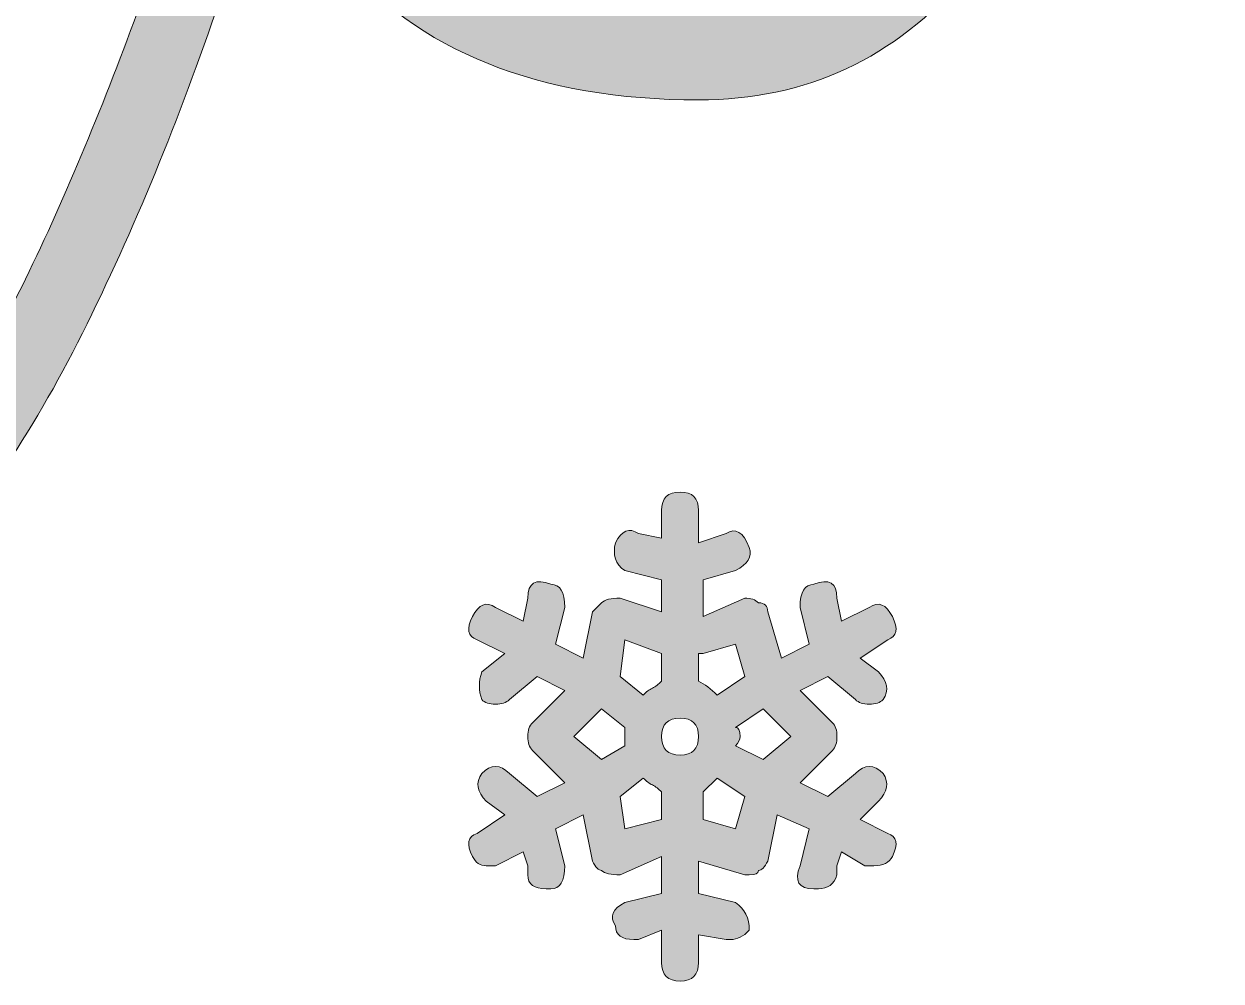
# Model space of a CAD drawing. Header units: inches. Extents: x 89 to 991, y -981 to -100.
# Drawn here: x 714.6 to 808.5, y -434.2 to -359.1 of the extents above; entities that cross this region are included whole.
import ezdxf

# ---------------------------------------------------------------- set-up
doc = ezdxf.new("R2010")
doc.units = ezdxf.units.IN
doc.header["$MEASUREMENT"] = 0
doc.layers.add('Layer 1', color=7, linetype='Continuous')

# ---------------------------------------------------------------- blocks, each defined once
blk = doc.blocks.new('block 2')
at = {"layer": 'Layer 1', "true_color": 0xffffff}
h = blk.add_hatch(color=7, dxfattribs=at)
h.dxf.hatch_style = 2
edge = h.paths.add_edge_path()
edge.add_spline(control_points=[(623.945, -220.084), (623.945, -220.084), (624.669, -220.084), (624.669, -220.084), (627.564, -219.605), (630.456, -219.18), (633.348, -218.818), (636.243, -218.457), (638.898, -218.157), (641.305, -217.915), (644.197, -217.677), (646.849, -217.434), (649.262, -217.191), (649.262, -217.677), (649.2, -218.157), (649.079, -218.638), (648.955, -219.124), (648.898, -219.605), (648.898, -220.084), (647.932, -225.39), (647.148, -231.475), (646.548, -238.347), (645.944, -245.218), (645.401, -252.033), (644.921, -258.78), (644.442, -265.532), (644.078, -271.923), (643.836, -277.946), (643.599, -283.975), (643.475, -288.795), (643.475, -292.412), (643.475, -309.77), (644.803, -325.683), (647.452, -340.148), (650.102, -354.613), (653.6, -367.09), (657.941, -377.577), (662.278, -388.065), (667.282, -396.201), (672.947, -401.988), (678.61, -407.774), (684.34, -410.666), (690.127, -410.666), (695.913, -410.666), (701.274, -408.011), (706.218, -402.711), (711.157, -397.405), (715.621, -390.715), (719.598, -382.641), (723.578, -374.565), (727.133, -365.825), (730.267, -356.422), (731.516, -352.67), (732.656, -349.042), (733.734, -345.483), (735.17, -348.368), (736.948, -351.118), (739.126, -353.709), (745.51, -361.303), (754.975, -365.1), (767.515, -365.1), (775.952, -365.1), (782.939, -361.846), (788.489, -355.336), (794.033, -348.827), (798.49, -340.995), (801.869, -331.83), (809.102, -331.83), (815.125, -330.565), (819.951, -328.034), (824.771, -325.501), (828.75, -322.553), (831.885, -319.173), (835.016, -315.799), (837.367, -312.301), (838.937, -308.685), (840.504, -305.069), (841.525, -302.057), (842.012, -299.644), (842.491, -297.718), (841.888, -296.751), (840.202, -296.751), (839.718, -296.751), (839.236, -296.933), (838.756, -297.294), (838.272, -297.656), (837.908, -298.441), (837.671, -299.644), (837.187, -301.815), (836.225, -304.47), (834.779, -307.6), (833.333, -310.737), (831.22, -313.692), (828.451, -316.46), (825.675, -319.235), (822.301, -321.586), (818.324, -323.513), (814.347, -325.445), (809.465, -326.406), (803.678, -326.406), (805.849, -318.935), (807.475, -311.341), (808.56, -303.623), (809.646, -295.909), (810.187, -288.795), (810.187, -282.286), (810.187, -269.51), (806.751, -259.683), (799.882, -252.813), (793.01, -245.941), (785.233, -242.506), (776.555, -242.506), (772.217, -242.506), (767.995, -243.41), (763.899, -245.218), (759.795, -247.026), (756.122, -249.439), (752.867, -252.45), (749.614, -255.469), (746.956, -259.022), (744.913, -263.119), (742.861, -267.221), (741.838, -271.679), (741.838, -276.499), (741.838, -278.913), (742.074, -281.563), (742.562, -284.456), (743.041, -287.349), (743.884, -290.485), (745.093, -293.858), (744.236, -294.714), (743.426, -295.618), (742.622, -296.526), (741.713, -296.782), (741.047, -297.587), (740.621, -298.927), (738.18, -301.985), (735.974, -305.279), (734.064, -308.867), (731.05, -314.534), (729.543, -320.619), (729.543, -327.129), (729.543, -330.44), (729.92, -333.601), (730.603, -336.642), (729.017, -341.936), (727.32, -347.34), (725.385, -352.986), (722.612, -361.066), (719.655, -368.536), (716.526, -375.408), (713.389, -382.278), (710.252, -387.94), (707.123, -392.404), (703.986, -396.862), (700.852, -399.094), (697.72, -399.094), (693.379, -399.094), (689.82, -395.715), (687.051, -388.968), (684.278, -382.222), (682.108, -374.022), (680.543, -364.377), (678.971, -354.737), (677.885, -344.611), (677.288, -333.999), (676.682, -323.394), (676.383, -314.11), (676.383, -306.154), (676.383, -301.092), (676.563, -294.824), (676.927, -287.349), (677.288, -279.878), (677.829, -272.041), (678.553, -263.842), (679.278, -255.649), (680.056, -247.694), (680.904, -239.975), (681.747, -232.262), (682.649, -225.634), (683.616, -220.084), (683.616, -219.605), (683.672, -219.124), (683.796, -218.638), (683.917, -218.157), (683.979, -217.677), (683.979, -217.191), (686.629, -217.434), (689.402, -217.677), (692.297, -217.915), (694.947, -218.157), (697.839, -218.457), (700.976, -218.818), (704.104, -219.18), (707.241, -219.605), (710.378, -220.084), (710.378, -220.084), (711.1, -220.084), (711.1, -220.084), (713.028, -220.084), (713.995, -219.242), (713.995, -217.553), (713.995, -215.868), (713.028, -214.785), (711.1, -214.299), (707.721, -213.818), (703.868, -213.337), (699.53, -212.851), (695.189, -212.371), (690.364, -211.891), (685.064, -211.405), (686.99, -201.279), (688.799, -192.058), (690.487, -183.74), (692.17, -175.422), (693.019, -168.732), (693.019, -163.669), (693.019, -158.606), (692.17, -154.391), (690.487, -151.012), (688.799, -147.638), (686.747, -144.988), (684.34, -143.056), (681.927, -141.129), (679.458, -139.744), (676.927, -138.897), (674.396, -138.054), (672.406, -137.632), (670.96, -137.632), (669.993, -137.632), (668.666, -139.682), (666.98, -143.779), (665.292, -147.881), (663.482, -153.306), (661.557, -160.052), (659.623, -166.804), (657.698, -174.643), (655.77, -183.559), (653.837, -192.481), (652.03, -201.641), (650.347, -211.043), (644.323, -211.529), (639.197, -212.072), (634.977, -212.671), (630.76, -213.275), (627.324, -213.936), (624.669, -214.659), (622.02, -215.145), (620.816, -216.169), (621.053, -217.733), (621.295, -219.304), (622.262, -220.084), (623.945, -220.084)], knot_values=[0, 0, 0, 0, 1, 1, 1, 2, 2, 2, 3, 3, 3, 4, 4, 4, 5, 5, 5, 6, 6, 6, 7, 7, 7, 8, 8, 8, 9, 9, 9, 10, 10, 10, 11, 11, 11, 12, 12, 12, 13, 13, 13, 14, 14, 14, 15, 15, 15, 16, 16, 16, 17, 17, 17, 18, 18, 18, 19, 19, 19, 20, 20, 20, 21, 21, 21, 22, 22, 22, 23, 23, 23, 24, 24, 24, 25, 25, 25, 26, 26, 26, 27, 27, 27, 28, 28, 28, 29, 29, 29, 30, 30, 30, 31, 31, 31, 32, 32, 32, 33, 33, 33, 34, 34, 34, 35, 35, 35, 36, 36, 36, 37, 37, 37, 38, 38, 38, 39, 39, 39, 40, 40, 40, 41, 41, 41, 42, 42, 42, 43, 43, 43, 44, 44, 44, 45, 45, 45, 46, 46, 46, 47, 47, 47, 48, 48, 48, 49, 49, 49, 50, 50, 50, 51, 51, 51, 52, 52, 52, 53, 53, 53, 54, 54, 54, 55, 55, 55, 56, 56, 56, 57, 57, 57, 58, 58, 58, 59, 59, 59, 60, 60, 60, 61, 61, 61, 62, 62, 62, 63, 63, 63, 64, 64, 64, 65, 65, 65, 66, 66, 66, 67, 67, 67, 68, 68, 68, 69, 69, 69, 70, 70, 70, 71, 71, 71, 72, 72, 72, 73, 73, 73, 74, 74, 74, 75, 75, 75, 76, 76, 76, 77, 77, 77, 78, 78, 78, 79, 79, 79, 80, 80, 80, 81, 81, 81, 82, 82, 82, 83, 83, 83, 84, 84, 84, 84], degree=3, periodic=1)
edge = h.paths.add_edge_path()
edge.add_spline(control_points=[(786.682, -349.731), (783.545, -354.675), (780.29, -357.145), (776.916, -357.145), (773.057, -357.145), (770.046, -355.517), (767.876, -352.263), (765.706, -349.008), (764.017, -345.21), (762.814, -340.871), (761.605, -336.532), (760.824, -332.136), (760.463, -327.671), (760.1, -323.214), (759.919, -319.659), (759.919, -317.003), (764.26, -320.863), (769.322, -324.055), (775.109, -326.586), (780.895, -329.117), (787.641, -330.745), (795.361, -331.468), (792.706, -338.701), (789.811, -344.793), (786.682, -349.731)], knot_values=[0, 0, 0, 0, 1, 1, 1, 2, 2, 2, 3, 3, 3, 4, 4, 4, 5, 5, 5, 6, 6, 6, 7, 7, 7, 8, 8, 8, 8], degree=3, periodic=1)
edge = h.paths.add_edge_path()
edge.add_spline(control_points=[(753.772, -265.107), (755.457, -261.853), (757.625, -259.142), (760.283, -256.971), (762.932, -254.801), (765.762, -253.175), (768.781, -252.09), (771.791, -251.004), (774.503, -250.462), (776.916, -250.462), (784.63, -250.462), (790.355, -252.213), (794.095, -255.706), (797.83, -259.204), (800.541, -263), (802.232, -267.097), (803.915, -271.923), (804.764, -277.466), (804.764, -283.733), (804.764, -289.518), (804.096, -296.272), (802.774, -303.984), (801.446, -311.702), (799.701, -319.055), (797.531, -326.044), (789.089, -325.563), (782.037, -323.693), (776.374, -320.439), (770.706, -317.183), (766.188, -313.15), (762.814, -308.324), (764.26, -304.708), (766.005, -301.452), (768.057, -298.559), (770.103, -295.666), (772.152, -293.135), (774.204, -290.966), (776.25, -288.795), (777.939, -286.987), (779.266, -285.541), (780.588, -284.094), (781.256, -283.009), (781.256, -282.286), (781.256, -279.155), (779.086, -277.584), (774.748, -277.584), (771.853, -277.584), (768.417, -278.37), (764.44, -279.935), (760.463, -281.506), (756.421, -283.975), (752.326, -287.349), (751.838, -285.421), (751.539, -283.495), (751.421, -281.563), (751.297, -279.636), (751.24, -277.946), (751.24, -276.499), (751.24, -272.16), (752.083, -268.363), (753.772, -265.107)], knot_values=[0, 0, 0, 0, 1, 1, 1, 2, 2, 2, 3, 3, 3, 4, 4, 4, 5, 5, 5, 6, 6, 6, 7, 7, 7, 8, 8, 8, 9, 9, 9, 10, 10, 10, 11, 11, 11, 12, 12, 12, 13, 13, 13, 14, 14, 14, 15, 15, 15, 16, 16, 16, 17, 17, 17, 18, 18, 18, 19, 19, 19, 20, 20, 20, 20], degree=3, periodic=1)
edge = h.paths.add_edge_path()
edge.add_spline(control_points=[(745.817, -312.664), (745.817, -312.664), (746.9, -312.664), (746.9, -312.664), (748.828, -307.844), (751.421, -303.204), (754.676, -298.741), (757.932, -294.282), (761.729, -290.366), (766.067, -286.987), (766.549, -286.506), (767.028, -286.625), (767.515, -287.349), (767.515, -287.835), (767.389, -288.196), (767.152, -288.433), (763.051, -291.812), (759.378, -295.611), (756.122, -299.825), (752.867, -304.047), (750.392, -308.448), (748.709, -313.024), (751.117, -314.235), (752.326, -316.28), (752.326, -319.173), (752.326, -321.105), (751.72, -322.733), (750.516, -324.055), (749.307, -325.383), (747.743, -326.044), (745.817, -326.044), (745.093, -333.276), (747.263, -340.03), (752.326, -346.296), (752.805, -346.538), (752.805, -346.9), (752.326, -347.381), (752.326, -347.381), (751.965, -347.742), (751.965, -347.742), (751.72, -347.742), (751.477, -347.623), (751.24, -347.381), (746.178, -341.113), (743.766, -333.881), (744.008, -325.683), (742.027, -325.119), (740.646, -324.129), (739.828, -322.735), (740.607, -319.501), (741.321, -316.464), (741.941, -313.712), (743.057, -313.017), (744.348, -312.664), (745.817, -312.664)], knot_values=[0, 0, 0, 0, 1, 1, 1, 2, 2, 2, 3, 3, 3, 4, 4, 4, 5, 5, 5, 6, 6, 6, 7, 7, 7, 8, 8, 8, 9, 9, 9, 10, 10, 10, 11, 11, 11, 12, 12, 12, 13, 13, 13, 14, 14, 14, 15, 15, 15, 16, 16, 16, 17, 17, 17, 18, 18, 18, 18], degree=3, periodic=1)
edge = h.paths.add_edge_path()
edge.add_spline(control_points=[(661.918, -271.799), (663.121, -252.993), (664.869, -234.25), (667.163, -215.564), (669.449, -196.883), (672.524, -178.378), (676.383, -160.052), (676.383, -159.329), (676.746, -159.211), (677.468, -159.69), (678.192, -159.69), (678.311, -159.934), (677.829, -160.415), (674.213, -178.739), (671.14, -197.182), (668.609, -215.745), (666.078, -234.312), (664.449, -252.993), (663.727, -271.799), (667.58, -272.764), (669.514, -275.053), (669.514, -278.669), (669.514, -280.601), (668.908, -282.167), (667.704, -283.371), (666.495, -284.58), (664.931, -285.179), (663.003, -285.179), (663.003, -285.179), (663.003, -288.072), (663.003, -288.072), (662.278, -312.664), (663.24, -333.7), (665.897, -351.177), (668.547, -368.66), (672.643, -382.222), (678.192, -391.862), (678.672, -392.342), (678.672, -392.703), (678.192, -392.947), (678.192, -392.947), (677.468, -392.947), (677.468, -392.947), (670.96, -382.821), (666.377, -367.994), (663.727, -348.466), (662.518, -340.03), (661.675, -330.745), (661.196, -320.619), (660.709, -310.493), (660.709, -299.644), (661.196, -288.072), (661.196, -288.072), (661.196, -285.179), (661.196, -285.179), (657.817, -284.219), (656.131, -282.049), (656.131, -278.669), (656.131, -274.572), (658.059, -272.285), (661.918, -271.799)], knot_values=[0, 0, 0, 0, 1, 1, 1, 2, 2, 2, 3, 3, 3, 4, 4, 4, 5, 5, 5, 6, 6, 6, 7, 7, 7, 8, 8, 8, 9, 9, 9, 10, 10, 10, 11, 11, 11, 12, 12, 12, 13, 13, 13, 14, 14, 14, 15, 15, 15, 16, 16, 16, 17, 17, 17, 18, 18, 18, 19, 19, 19, 20, 20, 20, 20], degree=3, periodic=1)
h = blk.add_hatch(color=7, dxfattribs=at)
h.dxf.hatch_style = 2
edge = h.paths.add_edge_path()
edge.add_spline(control_points=[(782.702, -405.604), (782.218, -404.637), (781.617, -404.395), (780.895, -404.881), (780.895, -404.881), (778.725, -405.966), (778.725, -405.966), (778.725, -405.966), (778.364, -404.158), (778.364, -404.158), (778.364, -402.948), (777.758, -402.587), (776.555, -403.073), (775.833, -403.073), (775.47, -403.672), (775.47, -404.881), (775.47, -404.881), (776.194, -407.774), (776.194, -407.774), (776.194, -407.774), (774.024, -408.858), (774.024, -408.858), (774.024, -408.858), (772.938, -405.242), (772.938, -405.242), (772.938, -404.756), (772.696, -404.519), (772.217, -404.519), (771.972, -404.277), (771.611, -404.158), (771.132, -404.158), (771.132, -404.158), (767.876, -405.604), (767.876, -405.604), (767.876, -405.604), (767.876, -402.711), (767.876, -402.711), (767.876, -402.711), (770.407, -401.988), (770.407, -401.988), (771.369, -401.502), (771.729, -400.903), (771.492, -400.18), (771.005, -398.971), (770.407, -398.608), (769.683, -399.094), (769.683, -399.094), (767.515, -399.817), (767.515, -399.817), (767.515, -399.817), (767.515, -397.286), (767.515, -397.286), (767.515, -396.32), (767.028, -395.84), (766.067, -395.84), (765.103, -395.84), (764.621, -396.32), (764.621, -397.286), (764.621, -397.286), (764.621, -399.457), (764.621, -399.457), (764.621, -399.457), (762.814, -399.094), (762.814, -399.094), (762.089, -398.608), (761.486, -398.852), (761.004, -399.817), (760.762, -400.779), (761.004, -401.502), (761.729, -401.988), (761.729, -401.988), (764.621, -402.711), (764.621, -402.711), (764.621, -402.711), (764.621, -405.242), (764.621, -405.242), (764.621, -405.242), (761.368, -404.158), (761.368, -404.158), (760.643, -404.158), (760.156, -404.277), (759.919, -404.519), (759.919, -404.519), (759.197, -405.242), (759.197, -405.242), (759.197, -405.242), (758.473, -408.858), (758.473, -408.858), (758.473, -408.858), (756.303, -407.774), (756.303, -407.774), (756.303, -407.774), (757.027, -404.881), (757.027, -404.881), (757.027, -403.672), (756.666, -403.073), (755.942, -403.073), (754.733, -402.587), (754.132, -402.948), (754.132, -404.158), (754.132, -404.158), (753.772, -405.966), (753.772, -405.966), (753.772, -405.966), (751.601, -404.881), (751.601, -404.881), (750.88, -404.395), (750.274, -404.637), (749.794, -405.604), (749.307, -406.565), (749.434, -407.17), (750.155, -407.412), (750.155, -407.412), (752.326, -408.497), (752.326, -408.497), (752.326, -408.497), (750.516, -409.943), (750.516, -409.943), (750.274, -410.666), (750.274, -411.391), (750.516, -412.114), (750.756, -412.351), (751.117, -412.476), (751.601, -412.476), (752.083, -412.476), (752.444, -412.351), (752.686, -412.114), (752.686, -412.114), (754.857, -410.306), (754.857, -410.306), (754.857, -410.306), (757.027, -411.391), (757.027, -411.391), (757.027, -411.391), (754.496, -413.922), (754.496, -413.922), (754.254, -414.159), (754.132, -414.521), (754.132, -415.007), (754.132, -415.486), (754.254, -415.848), (754.496, -416.092), (754.496, -416.092), (757.027, -418.623), (757.027, -418.623), (757.027, -418.623), (754.857, -419.708), (754.857, -419.708), (754.857, -419.708), (752.686, -417.9), (752.686, -417.9), (751.965, -417.176), (751.24, -417.176), (750.516, -417.9), (750.031, -418.623), (750.155, -419.346), (750.88, -420.069), (750.88, -420.069), (752.326, -421.154), (752.326, -421.154), (752.326, -421.154), (750.155, -422.6), (750.155, -422.6), (749.434, -422.839), (749.307, -423.443), (749.794, -424.409), (750.031, -424.889), (750.392, -425.133), (750.88, -425.133), (750.88, -425.133), (751.601, -425.133), (751.601, -425.133), (751.601, -425.133), (753.772, -424.048), (753.772, -424.048), (753.772, -424.048), (754.132, -425.133), (754.132, -425.133), (754.132, -425.133), (754.132, -425.856), (754.132, -425.856), (754.132, -426.579), (754.614, -426.941), (755.581, -426.941), (755.581, -426.941), (755.942, -426.941), (755.942, -426.941), (756.666, -426.941), (757.027, -426.337), (757.027, -425.133), (757.027, -425.133), (756.303, -422.24), (756.303, -422.24), (756.303, -422.24), (758.473, -421.154), (758.473, -421.154), (758.473, -421.154), (759.197, -424.771), (759.197, -424.771), (759.434, -425.251), (759.677, -425.494), (759.919, -425.494), (760.156, -425.732), (760.643, -425.856), (761.368, -425.856), (761.368, -425.856), (764.621, -424.409), (764.621, -424.409), (764.621, -424.409), (764.621, -427.302), (764.621, -427.302), (764.621, -427.302), (761.729, -428.025), (761.729, -428.025), (760.762, -428.506), (760.52, -429.11), (761.004, -429.833), (761.004, -430.557), (761.486, -430.918), (762.45, -430.918), (762.45, -430.918), (762.814, -430.918), (762.814, -430.918), (762.814, -430.918), (764.621, -430.195), (764.621, -430.195), (764.621, -430.195), (764.621, -432.726), (764.621, -432.726), (764.621, -433.688), (765.103, -434.174), (766.067, -434.174), (767.028, -434.174), (767.515, -433.688), (767.515, -432.726), (767.515, -432.726), (767.515, -430.557), (767.515, -430.557), (767.515, -430.557), (769.683, -430.918), (769.683, -430.918), (769.683, -430.918), (770.046, -430.918), (770.046, -430.918), (770.526, -430.918), (771.005, -430.676), (771.492, -430.195), (771.492, -429.229), (771.132, -428.506), (770.407, -428.025), (770.407, -428.025), (767.515, -427.302), (767.515, -427.302), (767.515, -427.302), (767.515, -424.771), (767.515, -424.771), (767.515, -424.771), (771.132, -425.856), (771.132, -425.856), (771.132, -425.856), (771.492, -425.856), (771.492, -425.856), (771.972, -425.856), (772.217, -425.732), (772.217, -425.494), (772.454, -425.494), (772.696, -425.251), (772.938, -424.771), (772.938, -424.771), (773.663, -421.154), (773.663, -421.154), (773.663, -421.154), (776.194, -422.24), (776.194, -422.24), (776.194, -422.24), (775.47, -425.133), (775.47, -425.133), (774.985, -426.337), (775.346, -426.941), (776.555, -426.941), (776.555, -426.941), (776.916, -426.941), (776.916, -426.941), (777.64, -426.941), (778.119, -426.579), (778.364, -425.856), (778.364, -425.856), (778.364, -425.133), (778.364, -425.133), (778.364, -425.133), (778.725, -424.048), (778.725, -424.048), (778.725, -424.048), (780.535, -425.133), (780.535, -425.133), (780.535, -425.133), (781.256, -425.133), (781.256, -425.133), (781.981, -425.133), (782.46, -424.889), (782.702, -424.409), (783.184, -423.443), (783.066, -422.839), (782.341, -422.6), (782.341, -422.6), (780.171, -421.517), (780.171, -421.517), (780.171, -421.517), (781.617, -420.069), (781.617, -420.069), (782.341, -419.346), (782.46, -418.623), (781.981, -417.9), (781.256, -417.176), (780.535, -417.176), (779.81, -417.9), (779.81, -417.9), (777.64, -419.708), (777.64, -419.708), (777.64, -419.708), (775.47, -418.623), (775.47, -418.623), (775.47, -418.623), (778.001, -416.092), (778.001, -416.092), (778.24, -415.848), (778.364, -415.486), (778.364, -415.007), (778.364, -414.521), (778.24, -414.159), (778.001, -413.922), (778.001, -413.922), (775.47, -411.391), (775.47, -411.391), (775.47, -411.391), (777.64, -410.306), (777.64, -410.306), (777.64, -410.306), (779.81, -412.114), (779.81, -412.114), (780.047, -412.351), (780.408, -412.476), (780.895, -412.476), (781.375, -412.476), (781.736, -412.351), (781.981, -412.114), (782.46, -411.391), (782.341, -410.666), (781.617, -409.943), (781.617, -409.943), (780.171, -408.858), (780.171, -408.858), (780.171, -408.858), (782.341, -407.412), (782.341, -407.412), (783.066, -407.17), (783.184, -406.565), (782.702, -405.604)], knot_values=[0, 0, 0, 0, 1, 1, 1, 2, 2, 2, 3, 3, 3, 4, 4, 4, 5, 5, 5, 6, 6, 6, 7, 7, 7, 8, 8, 8, 9, 9, 9, 10, 10, 10, 11, 11, 11, 12, 12, 12, 13, 13, 13, 14, 14, 14, 15, 15, 15, 16, 16, 16, 17, 17, 17, 18, 18, 18, 19, 19, 19, 20, 20, 20, 21, 21, 21, 22, 22, 22, 23, 23, 23, 24, 24, 24, 25, 25, 25, 26, 26, 26, 27, 27, 27, 28, 28, 28, 29, 29, 29, 30, 30, 30, 31, 31, 31, 32, 32, 32, 33, 33, 33, 34, 34, 34, 35, 35, 35, 36, 36, 36, 37, 37, 37, 38, 38, 38, 39, 39, 39, 40, 40, 40, 41, 41, 41, 42, 42, 42, 43, 43, 43, 44, 44, 44, 45, 45, 45, 46, 46, 46, 47, 47, 47, 48, 48, 48, 49, 49, 49, 50, 50, 50, 51, 51, 51, 52, 52, 52, 53, 53, 53, 54, 54, 54, 55, 55, 55, 56, 56, 56, 57, 57, 57, 58, 58, 58, 59, 59, 59, 60, 60, 60, 61, 61, 61, 62, 62, 62, 63, 63, 63, 64, 64, 64, 65, 65, 65, 66, 66, 66, 67, 67, 67, 68, 68, 68, 69, 69, 69, 70, 70, 70, 71, 71, 71, 72, 72, 72, 73, 73, 73, 74, 74, 74, 75, 75, 75, 76, 76, 76, 77, 77, 77, 78, 78, 78, 79, 79, 79, 80, 80, 80, 81, 81, 81, 82, 82, 82, 83, 83, 83, 84, 84, 84, 85, 85, 85, 86, 86, 86, 87, 87, 87, 88, 88, 88, 89, 89, 89, 90, 90, 90, 91, 91, 91, 92, 92, 92, 93, 93, 93, 94, 94, 94, 95, 95, 95, 96, 96, 96, 97, 97, 97, 98, 98, 98, 99, 99, 99, 100, 100, 100, 101, 101, 101, 102, 102, 102, 103, 103, 103, 104, 104, 104, 105, 105, 105, 106, 106, 106, 107, 107, 107, 108, 108, 108, 109, 109, 109, 110, 110, 110, 111, 111, 111, 112, 112, 112, 113, 113, 113, 114, 114, 114, 115, 115, 115, 116, 116, 116, 117, 117, 117, 118, 118, 118, 119, 119, 119, 119], degree=3, periodic=1)
edge = h.paths.add_edge_path()
edge.add_spline(control_points=[(761.729, -407.412), (761.729, -407.412), (764.621, -408.497), (764.621, -408.497), (764.621, -408.497), (764.621, -410.666), (764.621, -410.666), (764.378, -410.905), (764.136, -411.085), (763.899, -411.209), (763.654, -411.329), (763.412, -411.509), (763.175, -411.752), (763.175, -411.752), (761.368, -410.306), (761.368, -410.306), (761.368, -410.306), (761.729, -407.412), (761.729, -407.412)], knot_values=[0, 0, 0, 0, 1, 1, 1, 2, 2, 2, 3, 3, 3, 4, 4, 4, 5, 5, 5, 6, 6, 6, 6], degree=3, periodic=1)
h.paths.add_polyline_path([(759.919, -416.815), (757.749, -415.007), (759.919, -412.837), (761.729, -414.284), (761.729, -415.73)])
edge = h.paths.add_edge_path()
edge.add_spline(control_points=[(764.621, -421.517), (764.621, -421.517), (761.729, -422.24), (761.729, -422.24), (761.729, -422.24), (761.368, -419.708), (761.368, -419.708), (761.368, -419.708), (763.175, -418.261), (763.175, -418.261), (763.412, -418.498), (763.654, -418.68), (763.899, -418.804), (764.136, -418.922), (764.378, -419.104), (764.621, -419.346), (764.621, -419.346), (764.621, -421.517), (764.621, -421.517)], knot_values=[0, 0, 0, 0, 1, 1, 1, 2, 2, 2, 3, 3, 3, 4, 4, 4, 5, 5, 5, 6, 6, 6, 6], degree=3, periodic=1)
edge = h.paths.add_edge_path()
edge.add_spline(control_points=[(766.067, -416.453), (765.103, -416.453), (764.621, -415.967), (764.621, -415.007), (764.621, -414.04), (765.103, -413.56), (766.067, -413.56), (767.028, -413.56), (767.515, -414.04), (767.515, -415.007), (767.515, -415.967), (767.028, -416.453), (766.067, -416.453)], knot_values=[0, 0, 0, 0, 1, 1, 1, 2, 2, 2, 3, 3, 3, 4, 4, 4, 4], degree=3, periodic=1)
edge = h.paths.add_edge_path()
edge.add_spline(control_points=[(767.515, -408.497), (767.515, -408.497), (767.876, -408.497), (767.876, -408.497), (767.876, -408.497), (770.407, -407.774), (770.407, -407.774), (770.407, -407.774), (771.132, -410.306), (771.132, -410.306), (771.132, -410.306), (768.961, -411.752), (768.961, -411.752), (768.474, -411.265), (767.995, -410.905), (767.515, -410.666), (767.515, -410.666), (767.515, -408.497), (767.515, -408.497)], knot_values=[0, 0, 0, 0, 1, 1, 1, 2, 2, 2, 3, 3, 3, 4, 4, 4, 5, 5, 5, 6, 6, 6, 6], degree=3, periodic=1)
h.paths.add_polyline_path([(770.407, -422.24), (767.876, -421.517), (767.876, -419.346), (768.961, -418.261), (771.132, -419.708)])
edge = h.paths.add_edge_path()
edge.add_spline(control_points=[(772.578, -416.815), (772.578, -416.815), (770.407, -415.73), (770.407, -415.73), (770.644, -415.486), (770.768, -415.244), (770.768, -415.007), (770.768, -414.521), (770.644, -414.284), (770.407, -414.284), (770.407, -414.284), (772.578, -412.837), (772.578, -412.837), (772.578, -412.837), (774.748, -415.007), (774.748, -415.007), (774.748, -415.007), (772.578, -416.815), (772.578, -416.815)], knot_values=[0, 0, 0, 0, 1, 1, 1, 2, 2, 2, 3, 3, 3, 4, 4, 4, 5, 5, 5, 6, 6, 6, 6], degree=3, periodic=1)
at = {"layer": 'Layer 1', "lineweight": 0}
for points in [[(759.919, -416.815), (757.749, -415.007), (759.919, -412.837), (761.729, -414.284), (761.729, -415.73), (759.919, -416.815)], [(770.407, -422.24), (767.876, -421.517), (767.876, -419.346), (768.961, -418.261), (771.132, -419.708), (770.407, -422.24)]]:
    blk.add_lwpolyline(points, dxfattribs=at)
for points, knots in [([(623.945, -220.084), (623.945, -220.084), (624.669, -220.084), (624.669, -220.084), (627.564, -219.605), (630.456, -219.18), (633.348, -218.818), (636.243, -218.457), (638.898, -218.157), (641.305, -217.915), (644.197, -217.677), (646.849, -217.434), (649.262, -217.191), (649.262, -217.677), (649.2, -218.157), (649.079, -218.638), (648.955, -219.124), (648.898, -219.605), (648.898, -220.084), (647.932, -225.39), (647.148, -231.475), (646.548, -238.347), (645.944, -245.218), (645.401, -252.033), (644.921, -258.78), (644.442, -265.532), (644.078, -271.923), (643.836, -277.946), (643.599, -283.975), (643.475, -288.795), (643.475, -292.412), (643.475, -309.77), (644.803, -325.683), (647.452, -340.148), (650.102, -354.613), (653.6, -367.09), (657.941, -377.577), (662.278, -388.065), (667.282, -396.201), (672.947, -401.988), (678.61, -407.774), (684.34, -410.666), (690.127, -410.666), (695.913, -410.666), (701.274, -408.011), (706.218, -402.711), (711.157, -397.405), (715.621, -390.715), (719.598, -382.641), (723.578, -374.565), (727.133, -365.825), (730.267, -356.422), (731.516, -352.67), (732.656, -349.042), (733.734, -345.483), (735.17, -348.368), (736.948, -351.118), (739.126, -353.709), (745.51, -361.303), (754.975, -365.1), (767.515, -365.1), (775.952, -365.1), (782.939, -361.846), (788.489, -355.336), (794.033, -348.827), (798.49, -340.995), (801.869, -331.83), (809.102, -331.83), (815.125, -330.565), (819.951, -328.034), (824.771, -325.501), (828.75, -322.553), (831.885, -319.173), (835.016, -315.799), (837.367, -312.301), (838.937, -308.685), (840.504, -305.069), (841.525, -302.057), (842.012, -299.644), (842.491, -297.718), (841.888, -296.751), (840.202, -296.751), (839.718, -296.751), (839.236, -296.933), (838.756, -297.294), (838.272, -297.656), (837.908, -298.441), (837.671, -299.644), (837.187, -301.815), (836.225, -304.47), (834.779, -307.6), (833.333, -310.737), (831.22, -313.692), (828.451, -316.46), (825.675, -319.235), (822.301, -321.586), (818.324, -323.513), (814.347, -325.445), (809.465, -326.406), (803.678, -326.406), (805.849, -318.935), (807.475, -311.341), (808.56, -303.623), (809.646, -295.909), (810.187, -288.795), (810.187, -282.286), (810.187, -269.51), (806.751, -259.683), (799.882, -252.813), (793.01, -245.941), (785.233, -242.506), (776.555, -242.506), (772.217, -242.506), (767.995, -243.41), (763.899, -245.218), (759.795, -247.026), (756.122, -249.439), (752.867, -252.45), (749.614, -255.469), (746.956, -259.022), (744.913, -263.119), (742.861, -267.221), (741.838, -271.679), (741.838, -276.499), (741.838, -278.913), (742.074, -281.563), (742.562, -284.456), (743.041, -287.349), (743.884, -290.485), (745.093, -293.858), (744.236, -294.714), (743.426, -295.618), (742.622, -296.526), (741.713, -296.782), (741.047, -297.587), (740.621, -298.927), (738.18, -301.985), (735.974, -305.279), (734.064, -308.867), (731.05, -314.534), (729.543, -320.619), (729.543, -327.129), (729.543, -330.44), (729.92, -333.601), (730.603, -336.642), (729.017, -341.936), (727.32, -347.34), (725.385, -352.986), (722.612, -361.066), (719.655, -368.536), (716.526, -375.408), (713.389, -382.278), (710.252, -387.94), (707.123, -392.404), (703.986, -396.862), (700.852, -399.094), (697.72, -399.094), (693.379, -399.094), (689.82, -395.715), (687.051, -388.968), (684.278, -382.222), (682.108, -374.022), (680.543, -364.377), (678.971, -354.737), (677.885, -344.611), (677.288, -333.999), (676.682, -323.394), (676.383, -314.11), (676.383, -306.154), (676.383, -301.092), (676.563, -294.824), (676.927, -287.349), (677.288, -279.878), (677.829, -272.041), (678.553, -263.842), (679.278, -255.649), (680.056, -247.694), (680.904, -239.975), (681.747, -232.262), (682.649, -225.634), (683.616, -220.084), (683.616, -219.605), (683.672, -219.124), (683.796, -218.638), (683.917, -218.157), (683.979, -217.677), (683.979, -217.191), (686.629, -217.434), (689.402, -217.677), (692.297, -217.915), (694.947, -218.157), (697.839, -218.457), (700.976, -218.818), (704.104, -219.18), (707.241, -219.605), (710.378, -220.084), (710.378, -220.084), (711.1, -220.084), (711.1, -220.084), (713.028, -220.084), (713.995, -219.242), (713.995, -217.553), (713.995, -215.868), (713.028, -214.785), (711.1, -214.299), (707.721, -213.818), (703.868, -213.337), (699.53, -212.851), (695.189, -212.371), (690.364, -211.891), (685.064, -211.405), (686.99, -201.279), (688.799, -192.058), (690.487, -183.74), (692.17, -175.422), (693.019, -168.732), (693.019, -163.669), (693.019, -158.606), (692.17, -154.391), (690.487, -151.012), (688.799, -147.638), (686.747, -144.988), (684.34, -143.056), (681.927, -141.129), (679.458, -139.744), (676.927, -138.897), (674.396, -138.054), (672.406, -137.632), (670.96, -137.632), (669.993, -137.632), (668.666, -139.682), (666.98, -143.779), (665.292, -147.881), (663.482, -153.306), (661.557, -160.052), (659.623, -166.804), (657.698, -174.643), (655.77, -183.559), (653.837, -192.481), (652.03, -201.641), (650.347, -211.043), (644.323, -211.529), (639.197, -212.072), (634.977, -212.671), (630.76, -213.275), (627.324, -213.936), (624.669, -214.659), (622.02, -215.145), (620.816, -216.169), (621.053, -217.733), (621.295, -219.304), (622.262, -220.084), (623.945, -220.084)], [0, 0, 0, 0, 1, 1, 1, 2, 2, 2, 3, 3, 3, 4, 4, 4, 5, 5, 5, 6, 6, 6, 7, 7, 7, 8, 8, 8, 9, 9, 9, 10, 10, 10, 11, 11, 11, 12, 12, 12, 13, 13, 13, 14, 14, 14, 15, 15, 15, 16, 16, 16, 17, 17, 17, 18, 18, 18, 19, 19, 19, 20, 20, 20, 21, 21, 21, 22, 22, 22, 23, 23, 23, 24, 24, 24, 25, 25, 25, 26, 26, 26, 27, 27, 27, 28, 28, 28, 29, 29, 29, 30, 30, 30, 31, 31, 31, 32, 32, 32, 33, 33, 33, 34, 34, 34, 35, 35, 35, 36, 36, 36, 37, 37, 37, 38, 38, 38, 39, 39, 39, 40, 40, 40, 41, 41, 41, 42, 42, 42, 43, 43, 43, 44, 44, 44, 45, 45, 45, 46, 46, 46, 47, 47, 47, 48, 48, 48, 49, 49, 49, 50, 50, 50, 51, 51, 51, 52, 52, 52, 53, 53, 53, 54, 54, 54, 55, 55, 55, 56, 56, 56, 57, 57, 57, 58, 58, 58, 59, 59, 59, 60, 60, 60, 61, 61, 61, 62, 62, 62, 63, 63, 63, 64, 64, 64, 65, 65, 65, 66, 66, 66, 67, 67, 67, 68, 68, 68, 69, 69, 69, 70, 70, 70, 71, 71, 71, 72, 72, 72, 73, 73, 73, 74, 74, 74, 75, 75, 75, 76, 76, 76, 77, 77, 77, 78, 78, 78, 79, 79, 79, 80, 80, 80, 81, 81, 81, 82, 82, 82, 83, 83, 83, 84, 84, 84, 84]), ([(782.702, -405.604), (782.218, -404.637), (781.617, -404.395), (780.895, -404.881), (780.895, -404.881), (778.725, -405.966), (778.725, -405.966), (778.725, -405.966), (778.364, -404.158), (778.364, -404.158), (778.364, -402.948), (777.758, -402.587), (776.555, -403.073), (775.833, -403.073), (775.47, -403.672), (775.47, -404.881), (775.47, -404.881), (776.194, -407.774), (776.194, -407.774), (776.194, -407.774), (774.024, -408.858), (774.024, -408.858), (774.024, -408.858), (772.938, -405.242), (772.938, -405.242), (772.938, -404.756), (772.696, -404.519), (772.217, -404.519), (771.972, -404.277), (771.611, -404.158), (771.132, -404.158), (771.132, -404.158), (767.876, -405.604), (767.876, -405.604), (767.876, -405.604), (767.876, -402.711), (767.876, -402.711), (767.876, -402.711), (770.407, -401.988), (770.407, -401.988), (771.369, -401.502), (771.729, -400.903), (771.492, -400.18), (771.005, -398.971), (770.407, -398.608), (769.683, -399.094), (769.683, -399.094), (767.515, -399.817), (767.515, -399.817), (767.515, -399.817), (767.515, -397.286), (767.515, -397.286), (767.515, -396.32), (767.028, -395.84), (766.067, -395.84), (765.103, -395.84), (764.621, -396.32), (764.621, -397.286), (764.621, -397.286), (764.621, -399.457), (764.621, -399.457), (764.621, -399.457), (762.814, -399.094), (762.814, -399.094), (762.089, -398.608), (761.486, -398.852), (761.004, -399.817), (760.762, -400.779), (761.004, -401.502), (761.729, -401.988), (761.729, -401.988), (764.621, -402.711), (764.621, -402.711), (764.621, -402.711), (764.621, -405.242), (764.621, -405.242), (764.621, -405.242), (761.368, -404.158), (761.368, -404.158), (760.643, -404.158), (760.156, -404.277), (759.919, -404.519), (759.919, -404.519), (759.197, -405.242), (759.197, -405.242), (759.197, -405.242), (758.473, -408.858), (758.473, -408.858), (758.473, -408.858), (756.303, -407.774), (756.303, -407.774), (756.303, -407.774), (757.027, -404.881), (757.027, -404.881), (757.027, -403.672), (756.666, -403.073), (755.942, -403.073), (754.733, -402.587), (754.132, -402.948), (754.132, -404.158), (754.132, -404.158), (753.772, -405.966), (753.772, -405.966), (753.772, -405.966), (751.601, -404.881), (751.601, -404.881), (750.88, -404.395), (750.274, -404.637), (749.794, -405.604), (749.307, -406.565), (749.434, -407.17), (750.155, -407.412), (750.155, -407.412), (752.326, -408.497), (752.326, -408.497), (752.326, -408.497), (750.516, -409.943), (750.516, -409.943), (750.274, -410.666), (750.274, -411.391), (750.516, -412.114), (750.756, -412.351), (751.117, -412.476), (751.601, -412.476), (752.083, -412.476), (752.444, -412.351), (752.686, -412.114), (752.686, -412.114), (754.857, -410.306), (754.857, -410.306), (754.857, -410.306), (757.027, -411.391), (757.027, -411.391), (757.027, -411.391), (754.496, -413.922), (754.496, -413.922), (754.254, -414.159), (754.132, -414.521), (754.132, -415.007), (754.132, -415.486), (754.254, -415.848), (754.496, -416.092), (754.496, -416.092), (757.027, -418.623), (757.027, -418.623), (757.027, -418.623), (754.857, -419.708), (754.857, -419.708), (754.857, -419.708), (752.686, -417.9), (752.686, -417.9), (751.965, -417.176), (751.24, -417.176), (750.516, -417.9), (750.031, -418.623), (750.155, -419.346), (750.88, -420.069), (750.88, -420.069), (752.326, -421.154), (752.326, -421.154), (752.326, -421.154), (750.155, -422.6), (750.155, -422.6), (749.434, -422.839), (749.307, -423.443), (749.794, -424.409), (750.031, -424.889), (750.392, -425.133), (750.88, -425.133), (750.88, -425.133), (751.601, -425.133), (751.601, -425.133), (751.601, -425.133), (753.772, -424.048), (753.772, -424.048), (753.772, -424.048), (754.132, -425.133), (754.132, -425.133), (754.132, -425.133), (754.132, -425.856), (754.132, -425.856), (754.132, -426.579), (754.614, -426.941), (755.581, -426.941), (755.581, -426.941), (755.942, -426.941), (755.942, -426.941), (756.666, -426.941), (757.027, -426.337), (757.027, -425.133), (757.027, -425.133), (756.303, -422.24), (756.303, -422.24), (756.303, -422.24), (758.473, -421.154), (758.473, -421.154), (758.473, -421.154), (759.197, -424.771), (759.197, -424.771), (759.434, -425.251), (759.677, -425.494), (759.919, -425.494), (760.156, -425.732), (760.643, -425.856), (761.368, -425.856), (761.368, -425.856), (764.621, -424.409), (764.621, -424.409), (764.621, -424.409), (764.621, -427.302), (764.621, -427.302), (764.621, -427.302), (761.729, -428.025), (761.729, -428.025), (760.762, -428.506), (760.52, -429.11), (761.004, -429.833), (761.004, -430.557), (761.486, -430.918), (762.45, -430.918), (762.45, -430.918), (762.814, -430.918), (762.814, -430.918), (762.814, -430.918), (764.621, -430.195), (764.621, -430.195), (764.621, -430.195), (764.621, -432.726), (764.621, -432.726), (764.621, -433.688), (765.103, -434.174), (766.067, -434.174), (767.028, -434.174), (767.515, -433.688), (767.515, -432.726), (767.515, -432.726), (767.515, -430.557), (767.515, -430.557), (767.515, -430.557), (769.683, -430.918), (769.683, -430.918), (769.683, -430.918), (770.046, -430.918), (770.046, -430.918), (770.526, -430.918), (771.005, -430.676), (771.492, -430.195), (771.492, -429.229), (771.132, -428.506), (770.407, -428.025), (770.407, -428.025), (767.515, -427.302), (767.515, -427.302), (767.515, -427.302), (767.515, -424.771), (767.515, -424.771), (767.515, -424.771), (771.132, -425.856), (771.132, -425.856), (771.132, -425.856), (771.492, -425.856), (771.492, -425.856), (771.972, -425.856), (772.217, -425.732), (772.217, -425.494), (772.454, -425.494), (772.696, -425.251), (772.938, -424.771), (772.938, -424.771), (773.663, -421.154), (773.663, -421.154), (773.663, -421.154), (776.194, -422.24), (776.194, -422.24), (776.194, -422.24), (775.47, -425.133), (775.47, -425.133), (774.985, -426.337), (775.346, -426.941), (776.555, -426.941), (776.555, -426.941), (776.916, -426.941), (776.916, -426.941), (777.64, -426.941), (778.119, -426.579), (778.364, -425.856), (778.364, -425.856), (778.364, -425.133), (778.364, -425.133), (778.364, -425.133), (778.725, -424.048), (778.725, -424.048), (778.725, -424.048), (780.535, -425.133), (780.535, -425.133), (780.535, -425.133), (781.256, -425.133), (781.256, -425.133), (781.981, -425.133), (782.46, -424.889), (782.702, -424.409), (783.184, -423.443), (783.066, -422.839), (782.341, -422.6), (782.341, -422.6), (780.171, -421.517), (780.171, -421.517), (780.171, -421.517), (781.617, -420.069), (781.617, -420.069), (782.341, -419.346), (782.46, -418.623), (781.981, -417.9), (781.256, -417.176), (780.535, -417.176), (779.81, -417.9), (779.81, -417.9), (777.64, -419.708), (777.64, -419.708), (777.64, -419.708), (775.47, -418.623), (775.47, -418.623), (775.47, -418.623), (778.001, -416.092), (778.001, -416.092), (778.24, -415.848), (778.364, -415.486), (778.364, -415.007), (778.364, -414.521), (778.24, -414.159), (778.001, -413.922), (778.001, -413.922), (775.47, -411.391), (775.47, -411.391), (775.47, -411.391), (777.64, -410.306), (777.64, -410.306), (777.64, -410.306), (779.81, -412.114), (779.81, -412.114), (780.047, -412.351), (780.408, -412.476), (780.895, -412.476), (781.375, -412.476), (781.736, -412.351), (781.981, -412.114), (782.46, -411.391), (782.341, -410.666), (781.617, -409.943), (781.617, -409.943), (780.171, -408.858), (780.171, -408.858), (780.171, -408.858), (782.341, -407.412), (782.341, -407.412), (783.066, -407.17), (783.184, -406.565), (782.702, -405.604)], [0, 0, 0, 0, 1, 1, 1, 2, 2, 2, 3, 3, 3, 4, 4, 4, 5, 5, 5, 6, 6, 6, 7, 7, 7, 8, 8, 8, 9, 9, 9, 10, 10, 10, 11, 11, 11, 12, 12, 12, 13, 13, 13, 14, 14, 14, 15, 15, 15, 16, 16, 16, 17, 17, 17, 18, 18, 18, 19, 19, 19, 20, 20, 20, 21, 21, 21, 22, 22, 22, 23, 23, 23, 24, 24, 24, 25, 25, 25, 26, 26, 26, 27, 27, 27, 28, 28, 28, 29, 29, 29, 30, 30, 30, 31, 31, 31, 32, 32, 32, 33, 33, 33, 34, 34, 34, 35, 35, 35, 36, 36, 36, 37, 37, 37, 38, 38, 38, 39, 39, 39, 40, 40, 40, 41, 41, 41, 42, 42, 42, 43, 43, 43, 44, 44, 44, 45, 45, 45, 46, 46, 46, 47, 47, 47, 48, 48, 48, 49, 49, 49, 50, 50, 50, 51, 51, 51, 52, 52, 52, 53, 53, 53, 54, 54, 54, 55, 55, 55, 56, 56, 56, 57, 57, 57, 58, 58, 58, 59, 59, 59, 60, 60, 60, 61, 61, 61, 62, 62, 62, 63, 63, 63, 64, 64, 64, 65, 65, 65, 66, 66, 66, 67, 67, 67, 68, 68, 68, 69, 69, 69, 70, 70, 70, 71, 71, 71, 72, 72, 72, 73, 73, 73, 74, 74, 74, 75, 75, 75, 76, 76, 76, 77, 77, 77, 78, 78, 78, 79, 79, 79, 80, 80, 80, 81, 81, 81, 82, 82, 82, 83, 83, 83, 84, 84, 84, 85, 85, 85, 86, 86, 86, 87, 87, 87, 88, 88, 88, 89, 89, 89, 90, 90, 90, 91, 91, 91, 92, 92, 92, 93, 93, 93, 94, 94, 94, 95, 95, 95, 96, 96, 96, 97, 97, 97, 98, 98, 98, 99, 99, 99, 100, 100, 100, 101, 101, 101, 102, 102, 102, 103, 103, 103, 104, 104, 104, 105, 105, 105, 106, 106, 106, 107, 107, 107, 108, 108, 108, 109, 109, 109, 110, 110, 110, 111, 111, 111, 112, 112, 112, 113, 113, 113, 114, 114, 114, 115, 115, 115, 116, 116, 116, 117, 117, 117, 118, 118, 118, 119, 119, 119, 119]), ([(761.729, -407.412), (761.729, -407.412), (764.621, -408.497), (764.621, -408.497), (764.621, -408.497), (764.621, -410.666), (764.621, -410.666), (764.378, -410.905), (764.136, -411.085), (763.899, -411.209), (763.654, -411.329), (763.412, -411.509), (763.175, -411.752), (763.175, -411.752), (761.368, -410.306), (761.368, -410.306), (761.368, -410.306), (761.729, -407.412), (761.729, -407.412)], [0, 0, 0, 0, 1, 1, 1, 2, 2, 2, 3, 3, 3, 4, 4, 4, 5, 5, 5, 6, 6, 6, 6]), ([(767.515, -408.497), (767.515, -408.497), (767.876, -408.497), (767.876, -408.497), (767.876, -408.497), (770.407, -407.774), (770.407, -407.774), (770.407, -407.774), (771.132, -410.306), (771.132, -410.306), (771.132, -410.306), (768.961, -411.752), (768.961, -411.752), (768.474, -411.265), (767.995, -410.905), (767.515, -410.666), (767.515, -410.666), (767.515, -408.497), (767.515, -408.497)], [0, 0, 0, 0, 1, 1, 1, 2, 2, 2, 3, 3, 3, 4, 4, 4, 5, 5, 5, 6, 6, 6, 6]), ([(766.067, -416.453), (765.103, -416.453), (764.621, -415.967), (764.621, -415.007), (764.621, -414.04), (765.103, -413.56), (766.067, -413.56), (767.028, -413.56), (767.515, -414.04), (767.515, -415.007), (767.515, -415.967), (767.028, -416.453), (766.067, -416.453)], [0, 0, 0, 0, 1, 1, 1, 2, 2, 2, 3, 3, 3, 4, 4, 4, 4]), ([(772.578, -416.815), (772.578, -416.815), (770.407, -415.73), (770.407, -415.73), (770.644, -415.486), (770.768, -415.244), (770.768, -415.007), (770.768, -414.521), (770.644, -414.284), (770.407, -414.284), (770.407, -414.284), (772.578, -412.837), (772.578, -412.837), (772.578, -412.837), (774.748, -415.007), (774.748, -415.007), (774.748, -415.007), (772.578, -416.815), (772.578, -416.815)], [0, 0, 0, 0, 1, 1, 1, 2, 2, 2, 3, 3, 3, 4, 4, 4, 5, 5, 5, 6, 6, 6, 6]), ([(764.621, -421.517), (764.621, -421.517), (761.729, -422.24), (761.729, -422.24), (761.729, -422.24), (761.368, -419.708), (761.368, -419.708), (761.368, -419.708), (763.175, -418.261), (763.175, -418.261), (763.412, -418.498), (763.654, -418.68), (763.899, -418.804), (764.136, -418.922), (764.378, -419.104), (764.621, -419.346), (764.621, -419.346), (764.621, -421.517), (764.621, -421.517)], [0, 0, 0, 0, 1, 1, 1, 2, 2, 2, 3, 3, 3, 4, 4, 4, 5, 5, 5, 6, 6, 6, 6])]:
    blk.add_open_spline(points, degree=3, knots=knots, dxfattribs=at)

msp = doc.modelspace()

# ---------------------------------------------------------------- block references
at = {"layer": 'Layer 1'}
msp.add_blockref('block 2', (0, 0), dxfattribs=at)

doc.saveas('drawing.dxf')
